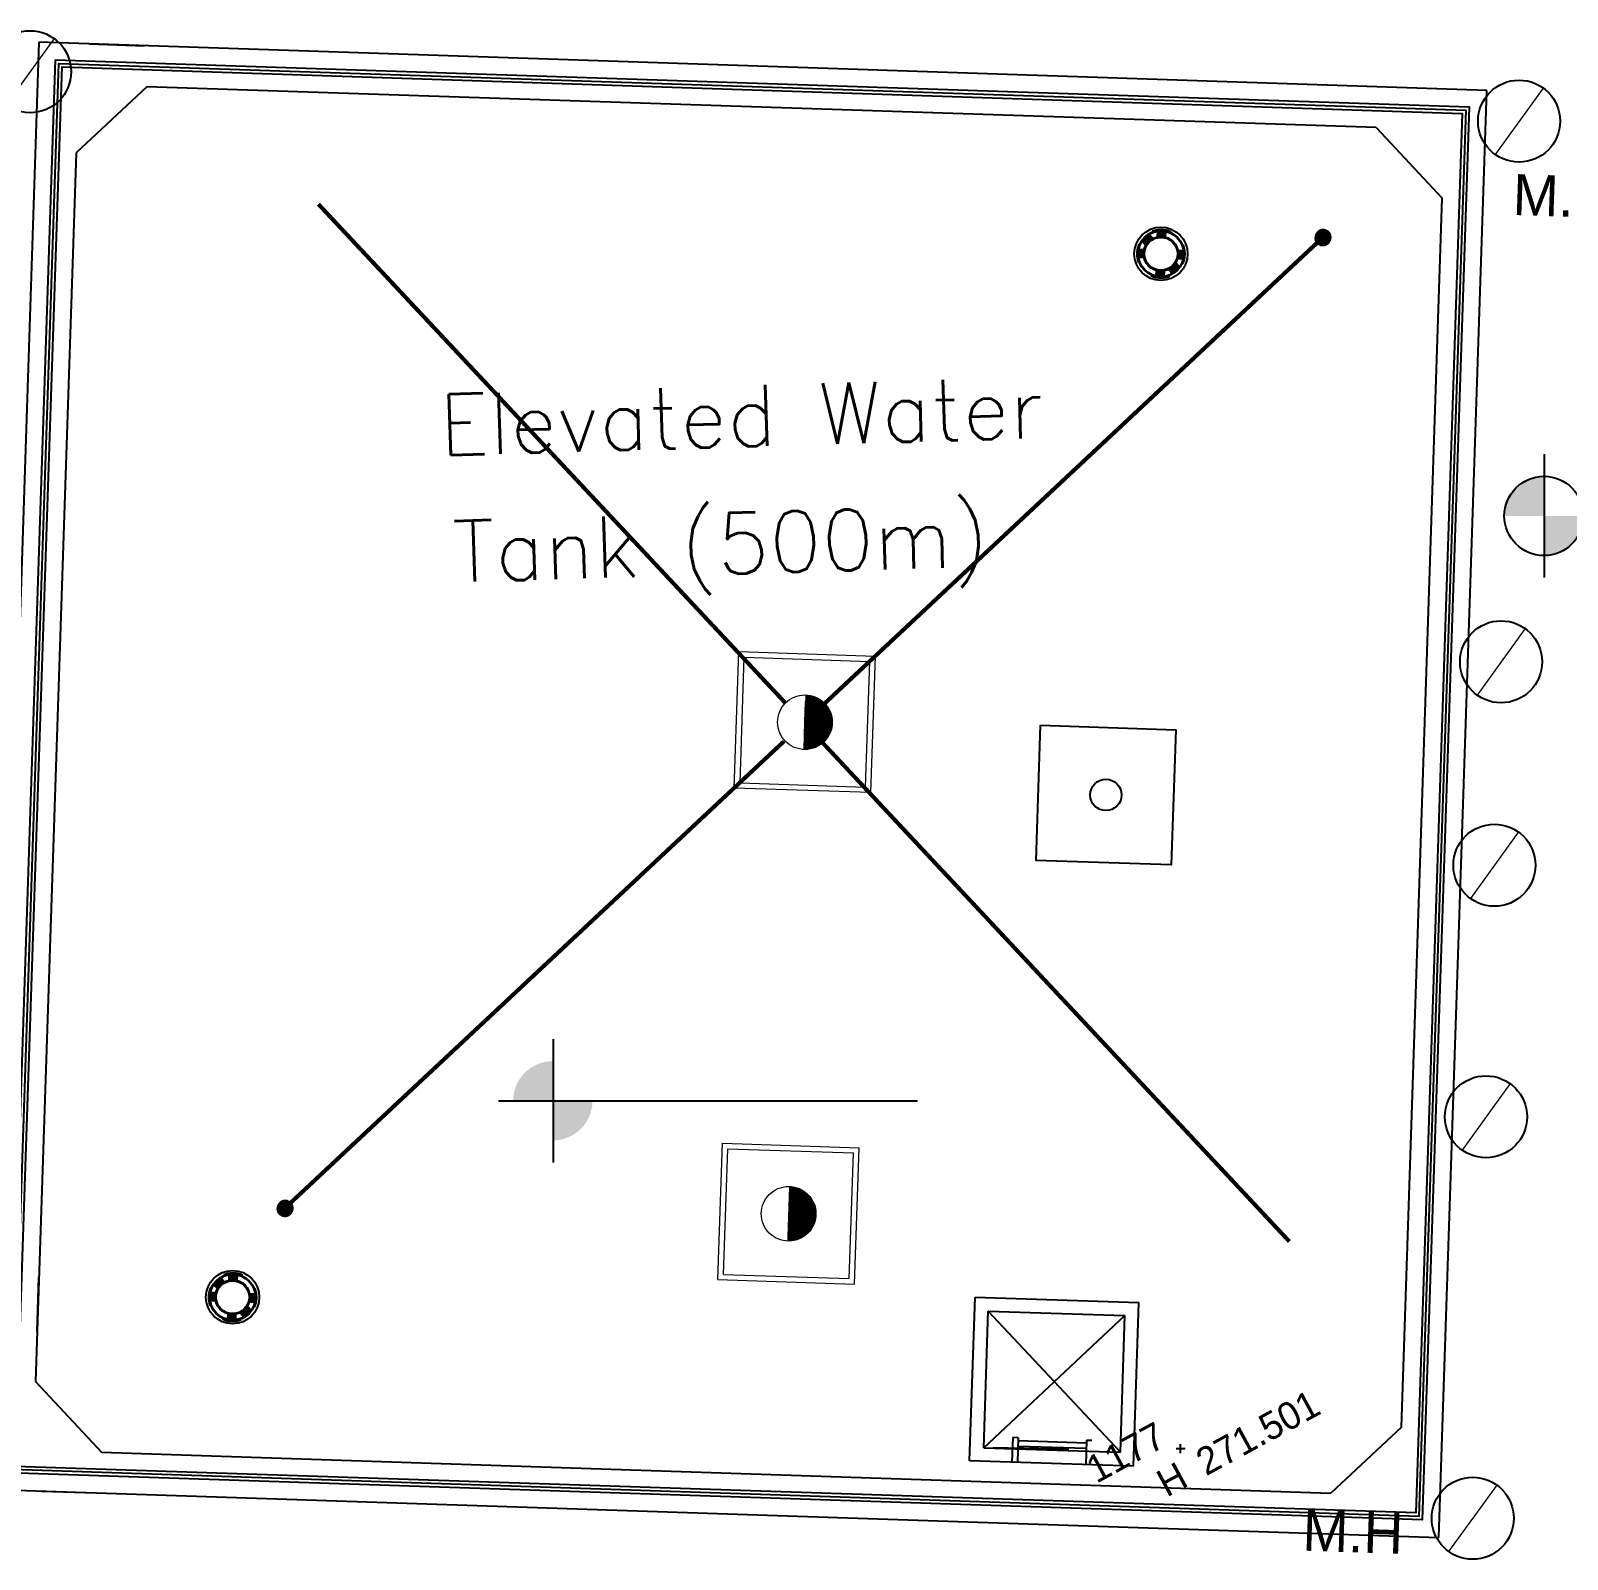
# Model space of a CAD drawing. Extents: x 152089 to 152185, y 180985 to 181226.
# Drawn here: x 152135.42 to 152145.49, y 181140.05 to 181150.08 of the extents above; entities that cross this region are included whole.
import ezdxf
from ezdxf.enums import TextEntityAlignment as Align

# ---------------------------------------------------------------- set-up
doc = ezdxf.new("R2010")
doc.units = 0
doc.header["$LTSCALE"] = 3
doc.header["$MEASUREMENT"] = 0
doc.header["$PDMODE"] = 2
doc.header["$PDSIZE"] = 0.03
for name, pattern in [('AUSGEZOGEN', [0]), ('CENTER', [2, 1.25, -0.25, 0.25, -0.25]), ('DASHDOT2', [0.5, 0.25, -0.125, 0, -0.125]), ('DASHED2', [0.375, 0.25, -0.125]), ('SOLID_LINE', [0])]:
    doc.linetypes.add(name, pattern=pattern)
doc.layers.get('0').update_dxf_attribs({"linetype": 'CONTINUOUS'})
for name, color, linetype in [('025', 203, 'CONTINUOUS'), ('EBENE0', 7, 'AUSGEZOGEN'), ('ELEV', 1, 'CONTINUOUS'), ('HATCH', 40, 'CONTINUOUS'), ('Height', 7, 'CONTINUOUS'), ('MECNEK', 6, 'CONTINUOUS'), ('NUMBERS', 6, 'CONTINUOUS'), ('Point Code', 7, 'CONTINUOUS'), ('Point ID', 7, 'CONTINUOUS'), ('Point_ID', 7, 'CONTINUOUS')]:
    doc.layers.add(name, color=color, linetype=linetype)
doc.layers.add('hah', color=41, linetype='CONTINUOUS', lineweight=9)
doc.styles.add('ROMANS', font='romans.shx')
pattern_1 = [(88.0954623, (151633.0811, 180436.13097), (-0.006716287785, 0.00022333471), []), (88.0954623, (151633.078861, 180436.1310444), (-0.006716287785, 0.00022333471), [0.00224, -0.00224]), (88.0954623, (151633.0766225, 180436.131119), (-0.006716287785, 0.00022333471), [0.00224, -0.00224])]

msp = doc.modelspace()

# ---------------------------------------------------------------- hatches: boundary and pattern name
at = {"lineweight": 13}
h = msp.add_hatch(dxfattribs=at)
h.set_pattern_fill('ANSI36', color=8, scale=0.896)
h.set_pattern_definition([(45, (16058.4292, 38528.7486), (1.50868303, 5.53183777), [7.112, -1.4224, 0, -1.4224])])
h.paths.add_polyline_path([(152135.574, 181150.028, 0.612099), (152135.147, 181149.81, 0.240619), (152135.259, 181149.592)])
h = msp.add_hatch(dxfattribs=at)
h.set_pattern_fill('ANSI36', color=8, scale=0.896)
h.set_pattern_definition([(45, (16068.1914, 38528.424), (1.50868303, 5.53183777), [7.112, -1.4224, 0, -1.4224])])
h.paths.add_polyline_path([(152145.336, 181149.703, 0.612099), (152144.91, 181149.486, 0.240619), (152145.021, 181149.268)])
h = msp.add_hatch(dxfattribs=at)
h.set_pattern_fill('ANSI36', color=8, scale=0.896)
h.set_pattern_definition([(45, (16068.0735, 38524.8783), (1.50868303, 5.53183777), [7.112, -1.4224, 0, -1.4224])])
h.paths.add_polyline_path([(152145.218, 181146.158, 0.612099), (152144.792, 181145.94, 0.240619), (152144.903, 181145.722)])
h = msp.add_hatch(dxfattribs=at)
h.set_pattern_fill('ANSI36', color=8, scale=0.896)
h.set_pattern_definition([(45, (16068.029, 38523.5442), (1.50868303, 5.53183777), [7.112, -1.4224, 0, -1.4224])])
h.paths.add_polyline_path([(152145.174, 181144.824, 0.612099), (152144.747, 181144.606, 0.240619), (152144.859, 181144.388)])
h = msp.add_hatch(dxfattribs=at)
h.set_pattern_fill('ANSI36', color=8, scale=0.896)
h.set_pattern_definition([(45, (16067.9743, 38521.8942), (1.50868303, 5.53183777), [7.112, -1.4224, 0, -1.4224])])
h.paths.add_polyline_path([(152145.119, 181143.174, 0.612099), (152144.692, 181142.956, 0.240619), (152144.804, 181142.738)])
h = msp.add_hatch(dxfattribs=at)
h.set_pattern_fill('ANSI36', color=8, scale=0.896)
h.set_pattern_definition([(45, (16067.8867, 38519.2612), (1.50868303, 5.53183777), [7.112, -1.4224, 0, -1.4224])])
h.paths.add_polyline_path([(152145.031, 181140.541, 0.612099), (152144.605, 181140.323, 0.240619), (152144.716, 181140.105)])
at = {"layer": 'hah', "ltscale": 4}
h = msp.add_hatch(dxfattribs=at)
h.set_pattern_fill('ANSI31', color=8, scale=0.003584, angle=105.5955, style=0)
h.set_pattern_definition([(150.59548315, (152409.457647, 181164.42082997), (-0.0002199556501, -0.0003902864486), [])])
h.paths.add_polyline_path([(152143.906, 181148.672, 1), (152143.877, 181148.775, 1)])
at = {"layer": 'hah', "linetype": 'CENTER', "ltscale": 2}
h = msp.add_hatch(dxfattribs=at)
h.set_pattern_fill('INSUL', color=8, scale=0.01792, angle=88.0955, style=0)
h.set_pattern_definition([(88.0954623, (151633.098967, 180436.668273), (-0.006716287785, 0.00022333471), []), (88.0954623, (151633.096728, 180436.6683474), (-0.006716287785, 0.00022333471), [0.00224, -0.00224]), (88.0954623, (151633.094489, 180436.668422), (-0.006716287785, 0.00022333471), [0.00224, -0.00224])])
h.paths.add_polyline_path([(152140.502, 181145.723), (152140.496, 181145.544), (152140.675, 181145.538, 0.414214)])
h = msp.add_hatch(dxfattribs=at)
h.set_pattern_fill('INSUL', color=8, scale=0.01792, angle=88.0955, style=0)
h.set_pattern_definition([(88.0954623, (151633.098967, 180436.668273), (-0.006716287785, 0.00022333471), []), (88.0954623, (151633.096728, 180436.6683474), (-0.006716287785, 0.00022333471), [0.00224, -0.00224]), (88.0954623, (151633.094489, 180436.668422), (-0.006716287785, 0.00022333471), [0.00224, -0.00224])])
h.paths.add_polyline_path([(152140.496, 181145.544), (152140.49, 181145.365, 0.414214), (152140.675, 181145.538)])
h = msp.add_hatch(dxfattribs=at)
h.set_pattern_fill('INSUL', color=8, scale=0.01792, angle=88.0955, style=0)
h.set_pattern_definition(pattern_1)
h.paths.add_polyline_path([(152140.395, 181142.5), (152140.389, 181142.32), (152140.568, 181142.314, 0.414214)])
at = {"layer": 'hah', "ltscale": 4}
h = msp.add_hatch(dxfattribs=at)
h.set_pattern_fill('ANSI31', color=8, scale=0.003584, angle=105.5955, style=0)
h.set_pattern_definition([(150.59548315, (152402.65319862, 181158.0543505), (-0.0002199556501, -0.0003902864486), [])])
h.paths.add_polyline_path([(152137.101, 181142.305, 1), (152137.073, 181142.408, 1)])
at = {"layer": 'hah', "linetype": 'CENTER', "ltscale": 2}
h = msp.add_hatch(dxfattribs=at)
h.set_pattern_fill('INSUL', color=8, scale=0.01792, angle=88.0955, style=0)
h.set_pattern_definition(pattern_1)
h.paths.add_polyline_path([(152140.389, 181142.32), (152140.383, 181142.141, 0.414214), (152140.568, 181142.314)])
at = {"layer": 'HATCH'}
h = msp.add_hatch(color=256, dxfattribs=at)
h.paths.add_polyline_path([(152142.938, 181148.586), (152142.934, 181148.586, 0.061675), (152142.938, 181148.612), (152142.942, 181148.612, -0.059213)])
h.paths.add_polyline_path([(152142.942, 181148.612), (152142.938, 181148.612, 0.061675), (152142.935, 181148.638), (152142.94, 181148.638, -0.059213)])
h.paths.add_polyline_path([(152142.86, 181148.724), (152142.86, 181148.719, 0.061675), (152142.834, 181148.723), (152142.834, 181148.728, -0.059213)])
h.paths.add_polyline_path([(152142.822, 181148.727), (152142.824, 181148.725), (152142.824, 181148.727, -0.022011), (152142.834, 181148.728), (152142.834, 181148.723, 0.061675), (152142.807, 181148.721), (152142.807, 181148.725, -0.033393)])
h.paths.add_polyline_path([(152142.718, 181148.619), (152142.722, 181148.619, 0.061675), (152142.725, 181148.593), (152142.72, 181148.593, -0.059213)])
h.paths.add_polyline_path([(152142.722, 181148.619), (152142.718, 181148.619, -0.059213), (152142.722, 181148.645), (152142.727, 181148.645, 0.061675)])
h.paths.add_polyline_path([(152142.826, 181148.504), (152142.826, 181148.508, 0.061675), (152142.853, 181148.51), (152142.853, 181148.506, -0.059213)])
h.paths.add_polyline_path([(152142.8, 181148.508), (152142.8, 181148.512, 0.061675), (152142.826, 181148.508), (152142.826, 181148.504, -0.059213)])
h = msp.add_hatch(color=256, dxfattribs=at)
h.paths.add_polyline_path([(152142.869, 181148.463), (152142.868, 181148.467, 0.029495), (152142.885, 181148.473), (152142.886, 181148.468, -0.029495)])
h.paths.add_polyline_path([(152142.783, 181148.47), (152142.781, 181148.466, -0.029495), (152142.764, 181148.473), (152142.766, 181148.476, 0.029495)])
h.paths.add_polyline_path([(152142.775, 181148.759), (152142.774, 181148.763, -0.029495), (152142.791, 181148.768), (152142.792, 181148.764, 0.029495)])
h.paths.add_polyline_path([(152142.877, 181148.761), (152142.879, 181148.765, -0.029495), (152142.896, 181148.759), (152142.894, 181148.755, 0.029495)])
h = msp.add_hatch(color=256, dxfattribs=at)
h.paths.add_polyline_path([(152142.973, 181148.549), (152142.969, 181148.551, 0.029495), (152142.976, 181148.568), (152142.98, 181148.567, -0.029495)])
h.paths.add_polyline_path([(152142.973, 181148.67), (152142.977, 181148.672, -0.029495), (152142.983, 181148.654), (152142.979, 181148.653, 0.029495)])
h.paths.add_polyline_path([(152142.687, 181148.682), (152142.691, 181148.68, 0.029495), (152142.684, 181148.663), (152142.68, 181148.664, -0.029495)])
h.paths.add_polyline_path([(152142.677, 181148.577), (152142.682, 181148.578, 0.029495), (152142.687, 181148.561), (152142.683, 181148.559, -0.029495)])
at = {"layer": 'HATCH', "lineweight": -3, "ltscale": 10}
h = msp.add_hatch(color=6, dxfattribs=at)
h.paths.add_polyline_path([(152145.341, 181147.157, 0.414214), (152145.081, 181146.897), (152145.341, 181146.897)])
h.paths.add_polyline_path([(152145.601, 181146.897), (152145.341, 181146.897), (152145.341, 181146.637, 0.414214)])
h = msp.add_hatch(color=6, dxfattribs=at)
h.paths.add_polyline_path([(152138.843, 181143.321, 0.414214), (152138.583, 181143.061), (152138.843, 181143.061)])
h.paths.add_polyline_path([(152139.103, 181143.061), (152138.843, 181143.061), (152138.843, 181142.801, 0.414214)])
at = {"layer": 'HATCH'}
h = msp.add_hatch(color=256, dxfattribs=at)
h.paths.add_polyline_path([(152136.852, 181141.743), (152136.847, 181141.744, 0.061675), (152136.851, 181141.77), (152136.856, 181141.77, -0.059213)])
h.paths.add_polyline_path([(152136.856, 181141.77), (152136.851, 181141.77, 0.061675), (152136.849, 181141.796), (152136.853, 181141.796, -0.059213)])
h.paths.add_polyline_path([(152136.773, 181141.881), (152136.773, 181141.877, 0.061675), (152136.747, 181141.881), (152136.747, 181141.885, -0.059213)])
h.paths.add_polyline_path([(152136.736, 181141.885), (152136.738, 181141.883), (152136.737, 181141.885, -0.022011), (152136.747, 181141.885), (152136.747, 181141.881, 0.061675), (152136.721, 181141.878), (152136.721, 181141.883, -0.033393)])
h.paths.add_polyline_path([(152136.632, 181141.777), (152136.636, 181141.777, 0.061675), (152136.638, 181141.75), (152136.634, 181141.751, -0.059213)])
h.paths.add_polyline_path([(152136.636, 181141.777), (152136.632, 181141.777, -0.059213), (152136.636, 181141.803), (152136.64, 181141.803, 0.061675)])
h.paths.add_polyline_path([(152136.74, 181141.661), (152136.74, 181141.666, 0.061675), (152136.766, 181141.668), (152136.766, 181141.664, -0.059213)])
h.paths.add_polyline_path([(152136.714, 181141.665), (152136.714, 181141.67, 0.061675), (152136.74, 181141.666), (152136.74, 181141.661, -0.059213)])
h = msp.add_hatch(color=256, dxfattribs=at)
h.paths.add_polyline_path([(152136.782, 181141.621), (152136.781, 181141.625, 0.029495), (152136.798, 181141.63), (152136.8, 181141.626, -0.029495)])
h.paths.add_polyline_path([(152136.696, 181141.628), (152136.695, 181141.623, -0.029495), (152136.678, 181141.63), (152136.679, 181141.634, 0.029495)])
h.paths.add_polyline_path([(152136.689, 181141.916), (152136.687, 181141.92, -0.029495), (152136.705, 181141.926), (152136.706, 181141.922, 0.029495)])
h.paths.add_polyline_path([(152136.791, 181141.919), (152136.792, 181141.923, -0.029495), (152136.81, 181141.916), (152136.808, 181141.912, 0.029495)])
h = msp.add_hatch(color=256, dxfattribs=at)
h.paths.add_polyline_path([(152136.887, 181141.707), (152136.883, 181141.709, 0.029495), (152136.889, 181141.726), (152136.893, 181141.724, -0.029495)])
h.paths.add_polyline_path([(152136.887, 181141.828), (152136.891, 181141.83, -0.029495), (152136.896, 181141.812), (152136.892, 181141.811, 0.029495)])
h.paths.add_polyline_path([(152136.601, 181141.839), (152136.605, 181141.837, 0.029495), (152136.598, 181141.821), (152136.594, 181141.822, -0.029495)])
h.paths.add_polyline_path([(152136.591, 181141.735), (152136.595, 181141.736, 0.029495), (152136.601, 181141.718), (152136.597, 181141.717, -0.029495)])

# ---------------------------------------------------------------- linework, layer by layer
at = {"color": 9, "lineweight": 13}
for p, q in [((152135.574, 181150.028, -20.401), (152135.259, 181149.592, -20.401)), ((152145.336, 181149.703, -20.401), (152145.021, 181149.268, -20.401)), ((152145.218, 181146.158, -20.401), (152144.903, 181145.722, -20.401)), ((152145.174, 181144.824, -20.401), (152144.859, 181144.388, -20.401)), ((152145.119, 181143.174, -20.401), (152144.804, 181142.738, -20.401)), ((152145.031, 181140.541, -20.401), (152144.716, 181140.105, -20.401))]:
    msp.add_line(p, q, dxfattribs=at)
at = {"color": 0, "linetype": 'SOLID_LINE'}
msp.add_point((152142.959, 181140.78, -343.67), dxfattribs=at)
at = {"layer": 'EBENE0', "color": 8, "linetype": 'AUSGEZOGEN'}
for p, q in [((152135.474, 181150.004, 206.417), (152135.159, 181140.512, 206.417)), ((152144.967, 181149.688, 206.417), (152135.474, 181150.004, 206.417)), ((152144.967, 181149.688, 206.417), (152135.474, 181150.004, 206.417)), ((152135.806, 181149.993, 206.417), (152136.164, 181149.981, 206.417)), ((152136.182, 181149.712, 206.417), (152135.719, 181149.279, 206.417)), ((152136.182, 181149.712, 206.417), (152135.719, 181149.279, 206.417)), ((152144.241, 181149.444, 206.417), (152136.182, 181149.712, 206.417)), ((152144.241, 181149.444, 206.417), (152136.182, 181149.712, 206.417)), ((152144.651, 181140.196, 206.417), (152144.967, 181149.688, 206.417)), ((152144.651, 181140.196, 206.417), (152144.967, 181149.688, 206.417)), ((152144.241, 181149.444, 206.417), (152144.674, 181148.981, 206.417)), ((152144.241, 181149.444, 206.417), (152144.674, 181148.981, 206.417)), ((152135.719, 181149.279, 206.417), (152135.451, 181141.219, 206.417)), ((152144.406, 181140.921, 206.417), (152144.674, 181148.981, 206.417)), ((152144.406, 181140.921, 206.417), (152144.674, 181148.981, 206.417)), ((152135.462, 181141.547, 206.417), (152135.474, 181141.905, 206.417)), ((152141.576, 181140.7, -247.471), (152141.611, 181141.774, -247.471)), ((152141.576, 181140.7, -247.471), (152141.611, 181141.774, -247.471)), ((152141.576, 181140.7, -247.471), (152141.611, 181141.774, -247.471)), ((152141.611, 181141.774, -247.471), (152142.686, 181141.739, -247.471)), ((152141.611, 181141.774, -247.471), (152142.686, 181141.739, -247.471)), ((152141.668, 181140.786, -247.471), (152141.698, 181141.682, -247.471)), ((152141.668, 181140.786, -247.471), (152141.698, 181141.682, -247.471)), ((152141.698, 181141.682, -247.471), (152142.593, 181141.652, -247.471)), ((152142.564, 181140.757, -247.471), (152141.698, 181141.682, -247.471)), ((152141.698, 181141.682, -247.471), (152142.593, 181141.652, -247.471)), ((152142.564, 181140.757, -247.471), (152141.698, 181141.682, -247.471)), ((152142.65, 181140.664, -247.471), (152142.686, 181141.739, -247.471)), ((152142.65, 181140.664, -247.471), (152142.686, 181141.739, -247.471)), ((152141.668, 181140.786, -247.471), (152142.593, 181141.652, -247.471)), ((152141.668, 181140.786, -247.471), (152142.593, 181141.652, -247.471)), ((152142.564, 181140.757, -247.471), (152142.593, 181141.652, -247.471)), ((152142.564, 181140.757, -247.471), (152142.593, 181141.652, -247.471)), ((152135.451, 181141.219, 206.417), (152135.884, 181140.756, 206.417)), ((152135.451, 181141.219, 206.417), (152135.884, 181140.756, 206.417)), ((152144.406, 181140.921, 206.417), (152143.944, 181140.488, 206.417)), ((152144.406, 181140.921, 206.417), (152143.944, 181140.488, 206.417)), ((152141.668, 181140.786, -247.471), (152142.564, 181140.757, -247.471)), ((152141.859, 181140.852, -247.471), (152141.853, 181140.691, -247.471)), ((152141.859, 181140.852, -247.471), (152141.853, 181140.691, -247.471)), ((152141.894, 181140.851, -247.471), (152141.859, 181140.852, -247.471)), ((152141.894, 181140.851, -247.471), (152141.859, 181140.852, -247.471)), ((152141.894, 181140.851, -247.471), (152141.889, 181140.689, -247.471)), ((152141.894, 181140.851, -247.471), (152141.889, 181140.689, -247.471)), ((152141.893, 181140.797, -247.471), (152142.34, 181140.782, -247.471)), ((152141.893, 181140.797, -247.471), (152142.34, 181140.782, -247.471)), ((152141.894, 181140.833, -247.471), (152142.342, 181140.818, -247.471)), ((152141.894, 181140.833, -247.471), (152142.342, 181140.818, -247.471)), ((152142.342, 181140.836, -247.471), (152142.337, 181140.674, -247.471)), ((152142.342, 181140.836, -247.471), (152142.337, 181140.674, -247.471)), ((152142.342, 181140.836, -247.471), (152142.378, 181140.835, -247.471)), ((152142.342, 181140.836, -247.471), (152142.378, 181140.835, -247.471)), ((152135.884, 181140.756, 206.417), (152143.944, 181140.488, 206.417)), ((152135.884, 181140.756, 206.417), (152143.944, 181140.488, 206.417)), ((152142.65, 181140.664, -247.471), (152141.576, 181140.7, -247.471)), ((152142.65, 181140.664, -247.471), (152141.576, 181140.7, -247.471)), ((152135.159, 181140.512, 206.417), (152144.651, 181140.196, 206.417)), ((152135.159, 181140.512, 206.417), (152144.651, 181140.196, 206.417)), ((152135.49, 181140.501, 206.417), (152135.849, 181140.489, 206.417))]:
    msp.add_line(p, q, dxfattribs=at)
at = {"layer": 'EBENE0', "color": 8, "linetype": 'AUSGEZOGEN', "elevation": 206.417}
msp.add_lwpolyline([(152142.04, 181145.525), (152142.927, 181145.495), (152142.897, 181144.609), (152142.011, 181144.638)], close=True, dxfattribs=at)
at = {"layer": 'EBENE0', "color": 8, "linetype": 'AUSGEZOGEN'}
msp.add_circle((152142.469, 181145.067, 206.417), 0.103, dxfattribs=at)
at = {"layer": 'ELEV', "color": 8, "elevation": 206.417}
for points in [[(152135.274, 181140.62), (152135.583, 181149.888), (152144.851, 181149.58), (152144.543, 181140.312)], [(152135.298, 181140.642), (152135.604, 181149.865), (152144.828, 181149.558), (152144.521, 181140.335)], [(152135.321, 181140.663), (152135.626, 181149.842), (152144.805, 181149.537), (152144.5, 181140.358)]]:
    msp.add_lwpolyline(points, close=True, dxfattribs=at)
at = {"layer": 'hah', "color": 8, "ltscale": 2}
for p, q in [((152140.033, 181145.111, 206.417), (152140.063, 181146.007, 206.417)), ((152140.063, 181146.007, 206.417), (152140.959, 181145.977, 206.417)), ((152140.071, 181145.146, 206.417), (152140.098, 181145.97, 206.417)), ((152140.098, 181145.97, 206.417), (152140.922, 181145.942, 206.417)), ((152140.894, 181145.119, 206.417), (152140.922, 181145.942, 206.417)), ((152140.929, 181145.082, 206.417), (152140.959, 181145.977, 206.417)), ((152140.929, 181145.082, 206.417), (152140.033, 181145.111, 206.417)), ((152140.071, 181145.146, 206.417), (152140.894, 181145.119, 206.417)), ((152139.926, 181141.888, 206.417), (152139.956, 181142.783, 206.417)), ((152139.956, 181142.783, 206.417), (152140.852, 181142.753, 206.417)), ((152139.963, 181141.922, 206.417), (152139.991, 181142.746, 206.417)), ((152139.991, 181142.746, 206.417), (152140.815, 181142.719, 206.417)), ((152140.787, 181141.895, 206.417), (152140.815, 181142.719, 206.417)), ((152140.822, 181141.858, 206.417), (152140.852, 181142.753, 206.417)), ((152139.926, 181141.888, 206.417), (152140.822, 181141.858, 206.417)), ((152139.963, 181141.922, 206.417), (152140.787, 181141.895, 206.417))]:
    msp.add_line(p, q, dxfattribs=at)
at = {"layer": 'hah', "ltscale": 4, "const_width": 0.0269, "elevation": 206.417}
for points in [[(152140.367, 181145.671), (152137.306, 181148.942)], [(152140.62, 181145.662), (152143.891, 181148.723)], [(152140.358, 181145.418), (152137.087, 181142.357)], [(152140.612, 181145.409), (152143.672, 181142.138)]]:
    msp.add_lwpolyline(points, dxfattribs=at)
at = {"layer": 'hah', "color": 8, "linetype": 'CENTER', "ltscale": 2}
for centre in [(152140.496, 181145.544, 206.417), (152140.389, 181142.32, 206.417)]:
    msp.add_circle(centre, 0.179, dxfattribs=at)
at = {"layer": 'HATCH'}
for p, q in [((152142.707, 181148.696, 206.417), (152142.758, 181148.743, 206.417)), ((152142.711, 181148.692, 206.417), (152142.762, 181148.739, 206.417)), ((152142.715, 181148.688, 206.417), (152142.766, 181148.735, 206.417)), ((152142.717, 181148.712, 206.417), (152142.741, 181148.735, 206.417)), ((152142.718, 181148.684, 206.417), (152142.77, 181148.731, 206.417)), ((152142.722, 181148.68, 206.417), (152142.773, 181148.727, 206.417)), ((152142.723, 181148.719, 206.417), (152142.747, 181148.693, 206.417)), ((152142.726, 181148.676, 206.417), (152142.777, 181148.723, 206.417)), ((152142.727, 181148.723, 206.417), (152142.751, 181148.697, 206.417)), ((152142.731, 181148.727, 206.417), (152142.755, 181148.701, 206.417)), ((152142.735, 181148.73, 206.417), (152142.759, 181148.705, 206.417)), ((152142.739, 181148.734, 206.417), (152142.763, 181148.708, 206.417)), ((152142.744, 181148.737, 206.417), (152142.768, 181148.711, 206.417)), ((152142.748, 181148.74, 206.417), (152142.773, 181148.714, 206.417)), ((152142.753, 181148.743, 206.417), (152142.778, 181148.717, 206.417)), ((152142.778, 181148.717, 206.417), (152142.781, 181148.719, 206.417)), ((152142.809, 181148.727, 206.417), (152142.811, 181148.763, 206.417)), ((152142.812, 181148.728, 206.417), (152142.813, 181148.763, 206.417)), ((152142.815, 181148.728, 206.417), (152142.816, 181148.764, 206.417)), ((152142.818, 181148.729, 206.417), (152142.819, 181148.764, 206.417)), ((152142.82, 181148.729, 206.417), (152142.822, 181148.764, 206.417)), ((152142.823, 181148.729, 206.417), (152142.824, 181148.764, 206.417)), ((152142.826, 181148.729, 206.417), (152142.827, 181148.764, 206.417)), ((152142.829, 181148.729, 206.417), (152142.83, 181148.764, 206.417)), ((152142.831, 181148.729, 206.417), (152142.832, 181148.764, 206.417)), ((152142.834, 181148.729, 206.417), (152142.835, 181148.764, 206.417)), ((152142.837, 181148.729, 206.417), (152142.838, 181148.764, 206.417)), ((152142.84, 181148.729, 206.417), (152142.841, 181148.764, 206.417)), ((152142.842, 181148.729, 206.417), (152142.843, 181148.764, 206.417)), ((152142.845, 181148.728, 206.417), (152142.846, 181148.763, 206.417)), ((152142.848, 181148.728, 206.417), (152142.849, 181148.763, 206.417)), ((152142.85, 181148.727, 206.417), (152142.852, 181148.763, 206.417)), ((152142.853, 181148.727, 206.417), (152142.854, 181148.762, 206.417)), ((152142.856, 181148.726, 206.417), (152142.857, 181148.762, 206.417)), ((152142.859, 181148.726, 206.417), (152142.86, 181148.761, 206.417)), ((152142.681, 181148.622, 206.417), (152142.716, 181148.621, 206.417)), ((152142.681, 181148.619, 206.417), (152142.716, 181148.618, 206.417)), ((152142.681, 181148.617, 206.417), (152142.716, 181148.615, 206.417)), ((152142.682, 181148.633, 206.417), (152142.717, 181148.632, 206.417)), ((152142.682, 181148.63, 206.417), (152142.717, 181148.629, 206.417)), ((152142.682, 181148.627, 206.417), (152142.717, 181148.626, 206.417)), ((152142.682, 181148.625, 206.417), (152142.717, 181148.624, 206.417)), ((152142.683, 181148.641, 206.417), (152142.719, 181148.64, 206.417)), ((152142.683, 181148.638, 206.417), (152142.718, 181148.637, 206.417)), ((152142.683, 181148.636, 206.417), (152142.718, 181148.634, 206.417)), ((152142.684, 181148.647, 206.417), (152142.72, 181148.645, 206.417)), ((152142.684, 181148.644, 206.417), (152142.719, 181148.643, 206.417)), ((152142.706, 181148.697, 206.417), (152142.731, 181148.671, 206.417)), ((152142.709, 181148.702, 206.417), (152142.733, 181148.676, 206.417)), ((152142.712, 181148.707, 206.417), (152142.737, 181148.681, 206.417)), ((152142.716, 181148.711, 206.417), (152142.74, 181148.685, 206.417)), ((152142.719, 181148.715, 206.417), (152142.743, 181148.689, 206.417)), ((152142.73, 181148.672, 206.417), (152142.733, 181148.675, 206.417)), ((152142.942, 181148.638, 206.417), (152142.977, 181148.637, 206.417)), ((152142.942, 181148.635, 206.417), (152142.978, 181148.634, 206.417)), ((152142.943, 181148.632, 206.417), (152142.978, 181148.631, 206.417)), ((152142.943, 181148.63, 206.417), (152142.978, 181148.629, 206.417)), ((152142.943, 181148.627, 206.417), (152142.978, 181148.626, 206.417)), ((152142.943, 181148.624, 206.417), (152142.979, 181148.623, 206.417)), ((152142.944, 181148.621, 206.417), (152142.979, 181148.62, 206.417)), ((152142.944, 181148.619, 206.417), (152142.979, 181148.618, 206.417)), ((152142.944, 181148.616, 206.417), (152142.979, 181148.615, 206.417)), ((152142.681, 181148.614, 206.417), (152142.716, 181148.613, 206.417)), ((152142.681, 181148.611, 206.417), (152142.716, 181148.61, 206.417)), ((152142.681, 181148.608, 206.417), (152142.717, 181148.607, 206.417)), ((152142.682, 181148.606, 206.417), (152142.717, 181148.604, 206.417)), ((152142.682, 181148.603, 206.417), (152142.717, 181148.602, 206.417)), ((152142.682, 181148.6, 206.417), (152142.717, 181148.599, 206.417)), ((152142.682, 181148.597, 206.417), (152142.718, 181148.596, 206.417)), ((152142.683, 181148.595, 206.417), (152142.718, 181148.593, 206.417)), ((152142.883, 181148.508, 206.417), (152142.934, 181148.556, 206.417)), ((152142.883, 181148.508, 206.417), (152142.934, 181148.556, 206.417)), ((152142.884, 181148.515, 206.417), (152142.908, 181148.489, 206.417)), ((152142.884, 181148.515, 206.417), (152142.908, 181148.489, 206.417)), ((152142.887, 181148.504, 206.417), (152142.938, 181148.552, 206.417)), ((152142.887, 181148.504, 206.417), (152142.938, 181148.552, 206.417)), ((152142.889, 181148.518, 206.417), (152142.913, 181148.492, 206.417)), ((152142.889, 181148.518, 206.417), (152142.913, 181148.492, 206.417)), ((152142.89, 181148.5, 206.417), (152142.941, 181148.548, 206.417)), ((152142.89, 181148.5, 206.417), (152142.941, 181148.548, 206.417)), ((152142.893, 181148.521, 206.417), (152142.917, 181148.495, 206.417)), ((152142.893, 181148.521, 206.417), (152142.917, 181148.495, 206.417)), ((152142.894, 181148.496, 206.417), (152142.945, 181148.544, 206.417)), ((152142.894, 181148.496, 206.417), (152142.945, 181148.544, 206.417)), ((152142.898, 181148.492, 206.417), (152142.949, 181148.54, 206.417)), ((152142.898, 181148.492, 206.417), (152142.949, 181148.54, 206.417)), ((152142.898, 181148.524, 206.417), (152142.922, 181148.498, 206.417)), ((152142.898, 181148.524, 206.417), (152142.922, 181148.498, 206.417)), ((152142.902, 181148.488, 206.417), (152142.953, 181148.536, 206.417)), ((152142.902, 181148.488, 206.417), (152142.953, 181148.536, 206.417)), ((152142.902, 181148.528, 206.417), (152142.926, 181148.502, 206.417)), ((152142.902, 181148.528, 206.417), (152142.926, 181148.502, 206.417)), ((152142.906, 181148.531, 206.417), (152142.93, 181148.506, 206.417)), ((152142.906, 181148.531, 206.417), (152142.93, 181148.506, 206.417)), ((152142.91, 181148.535, 206.417), (152142.934, 181148.509, 206.417)), ((152142.91, 181148.535, 206.417), (152142.934, 181148.509, 206.417)), ((152142.914, 181148.539, 206.417), (152142.938, 181148.513, 206.417)), ((152142.914, 181148.539, 206.417), (152142.938, 181148.513, 206.417)), ((152142.917, 181148.495, 206.417), (152142.945, 181148.521, 206.417)), ((152142.917, 181148.495, 206.417), (152142.945, 181148.521, 206.417)), ((152142.918, 181148.543, 206.417), (152142.942, 181148.517, 206.417)), ((152142.918, 181148.543, 206.417), (152142.942, 181148.517, 206.417)), ((152142.921, 181148.547, 206.417), (152142.945, 181148.521, 206.417)), ((152142.921, 181148.547, 206.417), (152142.945, 181148.521, 206.417)), ((152142.924, 181148.552, 206.417), (152142.949, 181148.526, 206.417)), ((152142.924, 181148.552, 206.417), (152142.949, 181148.526, 206.417)), ((152142.927, 181148.557, 206.417), (152142.952, 181148.53, 206.417)), ((152142.927, 181148.557, 206.417), (152142.952, 181148.53, 206.417)), ((152142.928, 181148.557, 206.417), (152142.93, 181148.56, 206.417)), ((152142.928, 181148.557, 206.417), (152142.93, 181148.56, 206.417)), ((152142.94, 181148.586, 206.417), (152142.976, 181148.585, 206.417)), ((152142.94, 181148.586, 206.417), (152142.976, 181148.585, 206.417)), ((152142.941, 181148.591, 206.417), (152142.977, 181148.59, 206.417)), ((152142.941, 181148.589, 206.417), (152142.976, 181148.588, 206.417)), ((152142.942, 181148.597, 206.417), (152142.978, 181148.596, 206.417)), ((152142.942, 181148.594, 206.417), (152142.977, 181148.593, 206.417)), ((152142.943, 181148.605, 206.417), (152142.978, 181148.604, 206.417)), ((152142.943, 181148.602, 206.417), (152142.978, 181148.601, 206.417)), ((152142.943, 181148.6, 206.417), (152142.978, 181148.598, 206.417)), ((152142.944, 181148.613, 206.417), (152142.979, 181148.612, 206.417)), ((152142.944, 181148.611, 206.417), (152142.979, 181148.609, 206.417)), ((152142.944, 181148.608, 206.417), (152142.979, 181148.607, 206.417)), ((152142.801, 181148.47, 206.417), (152142.802, 181148.505, 206.417)), ((152142.801, 181148.47, 206.417), (152142.802, 181148.505, 206.417)), ((152142.804, 181148.469, 206.417), (152142.805, 181148.505, 206.417)), ((152142.804, 181148.469, 206.417), (152142.805, 181148.505, 206.417)), ((152142.806, 181148.469, 206.417), (152142.807, 181148.504, 206.417)), ((152142.806, 181148.469, 206.417), (152142.807, 181148.504, 206.417)), ((152142.809, 181148.468, 206.417), (152142.81, 181148.504, 206.417)), ((152142.809, 181148.468, 206.417), (152142.81, 181148.504, 206.417)), ((152142.812, 181148.468, 206.417), (152142.813, 181148.503, 206.417)), ((152142.812, 181148.468, 206.417), (152142.813, 181148.503, 206.417)), ((152142.814, 181148.468, 206.417), (152142.816, 181148.503, 206.417)), ((152142.814, 181148.468, 206.417), (152142.816, 181148.503, 206.417)), ((152142.817, 181148.467, 206.417), (152142.818, 181148.502, 206.417)), ((152142.817, 181148.467, 206.417), (152142.818, 181148.502, 206.417)), ((152142.82, 181148.467, 206.417), (152142.821, 181148.502, 206.417)), ((152142.82, 181148.467, 206.417), (152142.821, 181148.502, 206.417)), ((152142.823, 181148.467, 206.417), (152142.824, 181148.502, 206.417)), ((152142.823, 181148.467, 206.417), (152142.824, 181148.502, 206.417)), ((152142.825, 181148.467, 206.417), (152142.827, 181148.502, 206.417)), ((152142.825, 181148.467, 206.417), (152142.827, 181148.502, 206.417)), ((152142.828, 181148.467, 206.417), (152142.829, 181148.502, 206.417)), ((152142.828, 181148.467, 206.417), (152142.829, 181148.502, 206.417)), ((152142.831, 181148.467, 206.417), (152142.832, 181148.502, 206.417)), ((152142.831, 181148.467, 206.417), (152142.832, 181148.502, 206.417)), ((152142.834, 181148.467, 206.417), (152142.835, 181148.502, 206.417)), ((152142.834, 181148.467, 206.417), (152142.835, 181148.502, 206.417)), ((152142.836, 181148.467, 206.417), (152142.837, 181148.502, 206.417)), ((152142.836, 181148.467, 206.417), (152142.837, 181148.502, 206.417)), ((152142.839, 181148.467, 206.417), (152142.84, 181148.502, 206.417)), ((152142.839, 181148.467, 206.417), (152142.84, 181148.502, 206.417)), ((152142.842, 181148.467, 206.417), (152142.843, 181148.502, 206.417)), ((152142.842, 181148.467, 206.417), (152142.843, 181148.502, 206.417)), ((152142.845, 181148.467, 206.417), (152142.846, 181148.503, 206.417)), ((152142.845, 181148.467, 206.417), (152142.846, 181148.503, 206.417)), ((152142.847, 181148.468, 206.417), (152142.848, 181148.503, 206.417)), ((152142.847, 181148.468, 206.417), (152142.848, 181148.503, 206.417)), ((152142.85, 181148.468, 206.417), (152142.851, 181148.504, 206.417)), ((152142.85, 181148.468, 206.417), (152142.851, 181148.504, 206.417)), ((152142.879, 181148.512, 206.417), (152142.881, 181148.514, 206.417)), ((152142.879, 181148.512, 206.417), (152142.881, 181148.514, 206.417)), ((152142.879, 181148.513, 206.417), (152142.903, 181148.486, 206.417)), ((152142.879, 181148.513, 206.417), (152142.903, 181148.486, 206.417)), ((152136.621, 181141.853, 206.417), (152136.672, 181141.901, 206.417)), ((152136.625, 181141.849, 206.417), (152136.676, 181141.897, 206.417)), ((152136.628, 181141.845, 206.417), (152136.679, 181141.893, 206.417)), ((152136.629, 181141.869, 206.417), (152136.653, 181141.843, 206.417)), ((152136.63, 181141.87, 206.417), (152136.655, 181141.893, 206.417)), ((152136.632, 181141.841, 206.417), (152136.683, 181141.889, 206.417)), ((152136.633, 181141.873, 206.417), (152136.657, 181141.847, 206.417)), ((152136.636, 181141.837, 206.417), (152136.687, 181141.885, 206.417)), ((152136.637, 181141.877, 206.417), (152136.661, 181141.851, 206.417)), ((152136.639, 181141.833, 206.417), (152136.691, 181141.881, 206.417)), ((152136.641, 181141.881, 206.417), (152136.664, 181141.855, 206.417)), ((152136.645, 181141.884, 206.417), (152136.668, 181141.859, 206.417)), ((152136.649, 181141.888, 206.417), (152136.673, 181141.862, 206.417)), ((152136.653, 181141.891, 206.417), (152136.677, 181141.866, 206.417)), ((152136.657, 181141.895, 206.417), (152136.682, 181141.869, 206.417)), ((152136.662, 181141.898, 206.417), (152136.686, 181141.872, 206.417)), ((152136.667, 181141.901, 206.417), (152136.691, 181141.874, 206.417)), ((152136.691, 181141.874, 206.417), (152136.694, 181141.877, 206.417)), ((152136.723, 181141.885, 206.417), (152136.724, 181141.921, 206.417)), ((152136.726, 181141.886, 206.417), (152136.727, 181141.921, 206.417)), ((152136.728, 181141.886, 206.417), (152136.73, 181141.921, 206.417)), ((152136.731, 181141.886, 206.417), (152136.732, 181141.922, 206.417)), ((152136.734, 181141.887, 206.417), (152136.735, 181141.922, 206.417)), ((152136.737, 181141.887, 206.417), (152136.738, 181141.922, 206.417)), ((152136.739, 181141.887, 206.417), (152136.741, 181141.922, 206.417)), ((152136.742, 181141.887, 206.417), (152136.743, 181141.922, 206.417)), ((152136.745, 181141.887, 206.417), (152136.746, 181141.922, 206.417)), ((152136.748, 181141.887, 206.417), (152136.749, 181141.922, 206.417)), ((152136.75, 181141.887, 206.417), (152136.752, 181141.922, 206.417)), ((152136.753, 181141.887, 206.417), (152136.754, 181141.922, 206.417)), ((152136.756, 181141.886, 206.417), (152136.757, 181141.921, 206.417)), ((152136.759, 181141.886, 206.417), (152136.76, 181141.921, 206.417)), ((152136.761, 181141.886, 206.417), (152136.762, 181141.921, 206.417)), ((152136.764, 181141.885, 206.417), (152136.765, 181141.92, 206.417)), ((152136.767, 181141.885, 206.417), (152136.768, 181141.92, 206.417)), ((152136.769, 181141.884, 206.417), (152136.771, 181141.92, 206.417)), ((152136.772, 181141.883, 206.417), (152136.773, 181141.919, 206.417)), ((152136.595, 181141.785, 206.417), (152136.63, 181141.784, 206.417)), ((152136.595, 181141.782, 206.417), (152136.63, 181141.781, 206.417)), ((152136.595, 181141.78, 206.417), (152136.63, 181141.779, 206.417)), ((152136.595, 181141.777, 206.417), (152136.63, 181141.776, 206.417)), ((152136.595, 181141.774, 206.417), (152136.63, 181141.773, 206.417)), ((152136.595, 181141.771, 206.417), (152136.63, 181141.77, 206.417)), ((152136.595, 181141.769, 206.417), (152136.63, 181141.768, 206.417)), ((152136.595, 181141.766, 206.417), (152136.63, 181141.765, 206.417)), ((152136.596, 181141.793, 206.417), (152136.631, 181141.792, 206.417)), ((152136.596, 181141.791, 206.417), (152136.631, 181141.789, 206.417)), ((152136.596, 181141.788, 206.417), (152136.631, 181141.787, 206.417)), ((152136.597, 181141.799, 206.417), (152136.632, 181141.798, 206.417)), ((152136.597, 181141.796, 206.417), (152136.632, 181141.795, 206.417)), ((152136.598, 181141.804, 206.417), (152136.634, 181141.803, 206.417)), ((152136.598, 181141.802, 206.417), (152136.633, 181141.8, 206.417)), ((152136.619, 181141.855, 206.417), (152136.644, 181141.829, 206.417)), ((152136.623, 181141.86, 206.417), (152136.647, 181141.834, 206.417)), ((152136.626, 181141.864, 206.417), (152136.65, 181141.838, 206.417)), ((152136.643, 181141.829, 206.417), (152136.646, 181141.832, 206.417)), ((152136.855, 181141.796, 206.417), (152136.891, 181141.794, 206.417)), ((152136.856, 181141.793, 206.417), (152136.891, 181141.792, 206.417)), ((152136.856, 181141.79, 206.417), (152136.892, 181141.789, 206.417)), ((152136.857, 181141.787, 206.417), (152136.892, 181141.786, 206.417)), ((152136.857, 181141.785, 206.417), (152136.892, 181141.784, 206.417)), ((152136.857, 181141.782, 206.417), (152136.892, 181141.781, 206.417)), ((152136.857, 181141.779, 206.417), (152136.892, 181141.778, 206.417)), ((152136.857, 181141.776, 206.417), (152136.892, 181141.775, 206.417)), ((152136.857, 181141.774, 206.417), (152136.892, 181141.773, 206.417)), ((152136.857, 181141.771, 206.417), (152136.892, 181141.77, 206.417)), ((152136.857, 181141.768, 206.417), (152136.892, 181141.767, 206.417)), ((152136.595, 181141.763, 206.417), (152136.63, 181141.762, 206.417)), ((152136.595, 181141.761, 206.417), (152136.631, 181141.759, 206.417)), ((152136.596, 181141.758, 206.417), (152136.631, 181141.757, 206.417)), ((152136.596, 181141.755, 206.417), (152136.631, 181141.754, 206.417)), ((152136.596, 181141.752, 206.417), (152136.632, 181141.751, 206.417)), ((152136.792, 181141.67, 206.417), (152136.817, 181141.644, 206.417)), ((152136.792, 181141.67, 206.417), (152136.817, 181141.644, 206.417)), ((152136.793, 181141.67, 206.417), (152136.795, 181141.672, 206.417)), ((152136.793, 181141.67, 206.417), (152136.795, 181141.672, 206.417)), ((152136.796, 181141.666, 206.417), (152136.848, 181141.713, 206.417)), ((152136.796, 181141.666, 206.417), (152136.848, 181141.713, 206.417)), ((152136.797, 181141.673, 206.417), (152136.822, 181141.647, 206.417)), ((152136.797, 181141.673, 206.417), (152136.822, 181141.647, 206.417)), ((152136.8, 181141.662, 206.417), (152136.851, 181141.709, 206.417)), ((152136.8, 181141.662, 206.417), (152136.851, 181141.709, 206.417)), ((152136.802, 181141.676, 206.417), (152136.827, 181141.65, 206.417)), ((152136.802, 181141.676, 206.417), (152136.827, 181141.65, 206.417)), ((152136.804, 181141.658, 206.417), (152136.855, 181141.705, 206.417)), ((152136.804, 181141.658, 206.417), (152136.855, 181141.705, 206.417)), ((152136.807, 181141.679, 206.417), (152136.831, 181141.653, 206.417)), ((152136.807, 181141.679, 206.417), (152136.831, 181141.653, 206.417)), ((152136.808, 181141.654, 206.417), (152136.859, 181141.701, 206.417)), ((152136.808, 181141.654, 206.417), (152136.859, 181141.701, 206.417)), ((152136.811, 181141.65, 206.417), (152136.863, 181141.697, 206.417)), ((152136.811, 181141.65, 206.417), (152136.863, 181141.697, 206.417)), ((152136.811, 181141.682, 206.417), (152136.835, 181141.656, 206.417)), ((152136.811, 181141.682, 206.417), (152136.835, 181141.656, 206.417)), ((152136.815, 181141.646, 206.417), (152136.866, 181141.693, 206.417)), ((152136.815, 181141.646, 206.417), (152136.866, 181141.693, 206.417)), ((152136.816, 181141.685, 206.417), (152136.84, 181141.66, 206.417)), ((152136.816, 181141.685, 206.417), (152136.84, 181141.66, 206.417)), ((152136.82, 181141.689, 206.417), (152136.844, 181141.663, 206.417)), ((152136.82, 181141.689, 206.417), (152136.844, 181141.663, 206.417)), ((152136.824, 181141.693, 206.417), (152136.848, 181141.667, 206.417)), ((152136.824, 181141.693, 206.417), (152136.848, 181141.667, 206.417)), ((152136.828, 181141.697, 206.417), (152136.852, 181141.671, 206.417)), ((152136.828, 181141.697, 206.417), (152136.852, 181141.671, 206.417)), ((152136.83, 181141.652, 206.417), (152136.858, 181141.679, 206.417)), ((152136.83, 181141.652, 206.417), (152136.858, 181141.679, 206.417)), ((152136.831, 181141.701, 206.417), (152136.855, 181141.675, 206.417)), ((152136.831, 181141.701, 206.417), (152136.855, 181141.675, 206.417)), ((152136.835, 181141.705, 206.417), (152136.859, 181141.679, 206.417)), ((152136.835, 181141.705, 206.417), (152136.859, 181141.679, 206.417)), ((152136.838, 181141.71, 206.417), (152136.862, 181141.684, 206.417)), ((152136.838, 181141.71, 206.417), (152136.862, 181141.684, 206.417)), ((152136.841, 181141.715, 206.417), (152136.844, 181141.717, 206.417)), ((152136.841, 181141.715, 206.417), (152136.844, 181141.717, 206.417)), ((152136.841, 181141.714, 206.417), (152136.866, 181141.688, 206.417)), ((152136.841, 181141.714, 206.417), (152136.866, 181141.688, 206.417)), ((152136.854, 181141.746, 206.417), (152136.89, 181141.745, 206.417)), ((152136.854, 181141.744, 206.417), (152136.889, 181141.743, 206.417)), ((152136.854, 181141.744, 206.417), (152136.889, 181141.743, 206.417)), ((152136.855, 181141.752, 206.417), (152136.891, 181141.751, 206.417)), ((152136.855, 181141.749, 206.417), (152136.89, 181141.748, 206.417)), ((152136.856, 181141.757, 206.417), (152136.891, 181141.756, 206.417)), ((152136.856, 181141.755, 206.417), (152136.891, 181141.753, 206.417)), ((152136.857, 181141.766, 206.417), (152136.892, 181141.764, 206.417)), ((152136.857, 181141.763, 206.417), (152136.892, 181141.762, 206.417)), ((152136.857, 181141.76, 206.417), (152136.892, 181141.759, 206.417)), ((152136.714, 181141.627, 206.417), (152136.716, 181141.663, 206.417)), ((152136.714, 181141.627, 206.417), (152136.716, 181141.663, 206.417)), ((152136.717, 181141.627, 206.417), (152136.718, 181141.662, 206.417)), ((152136.717, 181141.627, 206.417), (152136.718, 181141.662, 206.417)), ((152136.72, 181141.626, 206.417), (152136.721, 181141.662, 206.417)), ((152136.72, 181141.626, 206.417), (152136.721, 181141.662, 206.417)), ((152136.723, 181141.626, 206.417), (152136.724, 181141.661, 206.417)), ((152136.723, 181141.626, 206.417), (152136.724, 181141.661, 206.417)), ((152136.725, 181141.626, 206.417), (152136.726, 181141.661, 206.417)), ((152136.725, 181141.626, 206.417), (152136.726, 181141.661, 206.417)), ((152136.728, 181141.625, 206.417), (152136.729, 181141.66, 206.417)), ((152136.728, 181141.625, 206.417), (152136.729, 181141.66, 206.417)), ((152136.731, 181141.625, 206.417), (152136.732, 181141.66, 206.417)), ((152136.731, 181141.625, 206.417), (152136.732, 181141.66, 206.417)), ((152136.733, 181141.625, 206.417), (152136.735, 181141.66, 206.417)), ((152136.733, 181141.625, 206.417), (152136.735, 181141.66, 206.417)), ((152136.736, 181141.625, 206.417), (152136.737, 181141.66, 206.417)), ((152136.736, 181141.625, 206.417), (152136.737, 181141.66, 206.417)), ((152136.739, 181141.625, 206.417), (152136.74, 181141.66, 206.417)), ((152136.739, 181141.625, 206.417), (152136.74, 181141.66, 206.417)), ((152136.742, 181141.624, 206.417), (152136.743, 181141.659, 206.417)), ((152136.742, 181141.624, 206.417), (152136.743, 181141.659, 206.417)), ((152136.744, 181141.624, 206.417), (152136.746, 181141.659, 206.417)), ((152136.744, 181141.624, 206.417), (152136.746, 181141.659, 206.417)), ((152136.747, 181141.624, 206.417), (152136.748, 181141.66, 206.417)), ((152136.747, 181141.624, 206.417), (152136.748, 181141.66, 206.417)), ((152136.75, 181141.625, 206.417), (152136.751, 181141.66, 206.417)), ((152136.75, 181141.625, 206.417), (152136.751, 181141.66, 206.417)), ((152136.753, 181141.625, 206.417), (152136.754, 181141.66, 206.417)), ((152136.753, 181141.625, 206.417), (152136.754, 181141.66, 206.417)), ((152136.755, 181141.625, 206.417), (152136.757, 181141.66, 206.417)), ((152136.755, 181141.625, 206.417), (152136.757, 181141.66, 206.417)), ((152136.758, 181141.625, 206.417), (152136.759, 181141.661, 206.417)), ((152136.758, 181141.625, 206.417), (152136.759, 181141.661, 206.417)), ((152136.761, 181141.625, 206.417), (152136.762, 181141.661, 206.417)), ((152136.761, 181141.625, 206.417), (152136.762, 181141.661, 206.417)), ((152136.764, 181141.626, 206.417), (152136.765, 181141.661, 206.417)), ((152136.764, 181141.626, 206.417), (152136.765, 181141.661, 206.417))]:
    msp.add_line(p, q, dxfattribs=at)
at = {"layer": 'HATCH', "color": 6, "lineweight": -3, "ltscale": 10}
for p, q in [((152145.343, 181147.301, -247.471), (152145.343, 181146.492, -247.471)), ((152138.845, 181143.466, -247.471), (152138.845, 181142.656, -247.471)), ((152138.486, 181143.061, -247.471), (152141.234, 181143.061, -247.471))]:
    msp.add_line(p, q, dxfattribs=at)
msp.add_circle((152145.341, 181146.897, -247.471), 0.26, dxfattribs=at)
at = {"layer": 'Height', "color": 4, "linetype": 'SOLID_LINE'}
for centre in [(152135.416, 181149.81, -20.401), (152145.178, 181149.486, -20.401), (152145.06, 181145.94, -20.401), (152145.016, 181144.606, -20.401), (152144.961, 181142.956, -20.401), (152144.874, 181140.323, -20.401)]:
    msp.add_circle(centre, 0.269, dxfattribs=at)
at = {"layer": 'MECNEK'}
for p, q in [((152142.774, 181148.763, 206.417), (152142.775, 181148.759, 206.417)), ((152142.791, 181148.768, 206.417), (152142.792, 181148.764, 206.417)), ((152142.807, 181148.727, 206.417), (152142.809, 181148.763, 206.417)), ((152142.807, 181148.721, 206.417), (152142.807, 181148.725, 206.417)), ((152142.86, 181148.725, 206.417), (152142.861, 181148.761, 206.417)), ((152142.86, 181148.719, 206.417), (152142.86, 181148.724, 206.417)), ((152142.879, 181148.765, 206.417), (152142.877, 181148.761, 206.417)), ((152142.896, 181148.759, 206.417), (152142.894, 181148.755, 206.417)), ((152142.68, 181148.664, 206.417), (152142.684, 181148.663, 206.417)), ((152142.685, 181148.647, 206.417), (152142.72, 181148.645, 206.417)), ((152142.687, 181148.682, 206.417), (152142.691, 181148.68, 206.417)), ((152142.722, 181148.645, 206.417), (152142.727, 181148.645, 206.417)), ((152142.935, 181148.638, 206.417), (152142.94, 181148.638, 206.417)), ((152142.942, 181148.638, 206.417), (152142.977, 181148.637, 206.417)), ((152142.977, 181148.672, 206.417), (152142.973, 181148.67, 206.417)), ((152142.983, 181148.654, 206.417), (152142.979, 181148.653, 206.417)), ((152142.677, 181148.577, 206.417), (152142.682, 181148.578, 206.417)), ((152142.677, 181148.577, 206.417), (152142.682, 181148.578, 206.417)), ((152142.683, 181148.594, 206.417), (152142.718, 181148.593, 206.417)), ((152142.683, 181148.559, 206.417), (152142.687, 181148.561, 206.417)), ((152142.683, 181148.559, 206.417), (152142.687, 181148.561, 206.417)), ((152142.934, 181148.586, 206.417), (152142.938, 181148.586, 206.417)), ((152142.934, 181148.586, 206.417), (152142.938, 181148.586, 206.417)), ((152142.94, 181148.586, 206.417), (152142.976, 181148.584, 206.417)), ((152142.94, 181148.586, 206.417), (152142.976, 181148.584, 206.417)), ((152142.973, 181148.549, 206.417), (152142.969, 181148.551, 206.417)), ((152142.973, 181148.549, 206.417), (152142.969, 181148.551, 206.417)), ((152142.98, 181148.567, 206.417), (152142.976, 181148.568, 206.417)), ((152142.98, 181148.567, 206.417), (152142.976, 181148.568, 206.417)), ((152142.764, 181148.473, 206.417), (152142.766, 181148.476, 206.417)), ((152142.764, 181148.473, 206.417), (152142.766, 181148.476, 206.417)), ((152142.799, 181148.47, 206.417), (152142.8, 181148.506, 206.417)), ((152142.799, 181148.47, 206.417), (152142.8, 181148.506, 206.417)), ((152142.8, 181148.508, 206.417), (152142.8, 181148.512, 206.417)), ((152142.8, 181148.508, 206.417), (152142.8, 181148.512, 206.417)), ((152142.851, 181148.468, 206.417), (152142.853, 181148.504, 206.417)), ((152142.851, 181148.468, 206.417), (152142.853, 181148.504, 206.417)), ((152142.853, 181148.506, 206.417), (152142.853, 181148.51, 206.417)), ((152142.853, 181148.506, 206.417), (152142.853, 181148.51, 206.417)), ((152142.869, 181148.463, 206.417), (152142.868, 181148.467, 206.417)), ((152142.869, 181148.463, 206.417), (152142.868, 181148.467, 206.417)), ((152142.886, 181148.468, 206.417), (152142.885, 181148.473, 206.417)), ((152142.886, 181148.468, 206.417), (152142.885, 181148.473, 206.417)), ((152136.687, 181141.92, 206.417), (152136.689, 181141.916, 206.417)), ((152136.705, 181141.926, 206.417), (152136.706, 181141.922, 206.417)), ((152136.721, 181141.885, 206.417), (152136.722, 181141.921, 206.417)), ((152136.721, 181141.878, 206.417), (152136.721, 181141.883, 206.417)), ((152136.773, 181141.877, 206.417), (152136.773, 181141.881, 206.417)), ((152136.774, 181141.883, 206.417), (152136.775, 181141.919, 206.417)), ((152136.792, 181141.923, 206.417), (152136.791, 181141.919, 206.417)), ((152136.81, 181141.916, 206.417), (152136.808, 181141.912, 206.417)), ((152136.594, 181141.822, 206.417), (152136.598, 181141.821, 206.417)), ((152136.598, 181141.804, 206.417), (152136.634, 181141.803, 206.417)), ((152136.601, 181141.839, 206.417), (152136.605, 181141.837, 206.417)), ((152136.636, 181141.803, 206.417), (152136.64, 181141.803, 206.417)), ((152136.849, 181141.796, 206.417), (152136.853, 181141.796, 206.417)), ((152136.855, 181141.796, 206.417), (152136.891, 181141.795, 206.417)), ((152136.891, 181141.83, 206.417), (152136.887, 181141.828, 206.417)), ((152136.896, 181141.812, 206.417), (152136.892, 181141.811, 206.417)), ((152136.591, 181141.735, 206.417), (152136.595, 181141.736, 206.417)), ((152136.591, 181141.735, 206.417), (152136.595, 181141.736, 206.417)), ((152136.596, 181141.752, 206.417), (152136.632, 181141.751, 206.417)), ((152136.597, 181141.717, 206.417), (152136.601, 181141.718, 206.417)), ((152136.597, 181141.717, 206.417), (152136.601, 181141.718, 206.417)), ((152136.714, 181141.665, 206.417), (152136.714, 181141.67, 206.417)), ((152136.714, 181141.665, 206.417), (152136.714, 181141.67, 206.417)), ((152136.766, 181141.664, 206.417), (152136.766, 181141.668, 206.417)), ((152136.766, 181141.664, 206.417), (152136.766, 181141.668, 206.417)), ((152136.847, 181141.744, 206.417), (152136.852, 181141.743, 206.417)), ((152136.847, 181141.744, 206.417), (152136.852, 181141.743, 206.417)), ((152136.853, 181141.743, 206.417), (152136.889, 181141.742, 206.417)), ((152136.853, 181141.743, 206.417), (152136.889, 181141.742, 206.417)), ((152136.887, 181141.707, 206.417), (152136.883, 181141.709, 206.417)), ((152136.887, 181141.707, 206.417), (152136.883, 181141.709, 206.417)), ((152136.893, 181141.724, 206.417), (152136.889, 181141.726, 206.417)), ((152136.893, 181141.724, 206.417), (152136.889, 181141.726, 206.417)), ((152136.678, 181141.63, 206.417), (152136.679, 181141.634, 206.417)), ((152136.678, 181141.63, 206.417), (152136.679, 181141.634, 206.417)), ((152136.713, 181141.628, 206.417), (152136.714, 181141.663, 206.417)), ((152136.713, 181141.628, 206.417), (152136.714, 181141.663, 206.417)), ((152136.765, 181141.626, 206.417), (152136.766, 181141.662, 206.417)), ((152136.765, 181141.626, 206.417), (152136.766, 181141.662, 206.417)), ((152136.782, 181141.621, 206.417), (152136.781, 181141.625, 206.417)), ((152136.782, 181141.621, 206.417), (152136.781, 181141.625, 206.417)), ((152136.8, 181141.626, 206.417), (152136.798, 181141.63, 206.417)), ((152136.8, 181141.626, 206.417), (152136.798, 181141.63, 206.417))]:
    msp.add_line(p, q, dxfattribs=at)
for centre, radius in [((152142.83, 181148.616, 206.417), 0.175), ((152142.83, 181148.616, 206.417), 0.153), ((152142.83, 181148.616, 206.417), 0.151), ((152142.83, 181148.616, 206.417), 0.149), ((152142.83, 181148.616, 206.417), 0.114), ((152142.83, 181148.616, 206.417), 0.112), ((152142.83, 181148.616, 206.417), 0.108), ((152136.744, 181141.773, 206.417), 0.175), ((152136.744, 181141.773, 206.417), 0.153), ((152136.744, 181141.773, 206.417), 0.151), ((152136.744, 181141.773, 206.417), 0.149), ((152136.744, 181141.773, 206.417), 0.114), ((152136.744, 181141.773, 206.417), 0.112), ((152136.744, 181141.773, 206.417), 0.108)]:
    msp.add_circle(centre, radius, dxfattribs=at)
for centre, start, end in [((152142.83, 181148.616, 206.417), 104.2231, 110.9808), ((152142.83, 181148.616, 206.417), 65.2101, 71.9678), ((152142.83, 181148.616, 206.417), 155.2101, 161.9678), ((152142.83, 181148.616, 206.417), 14.2231, 20.9808), ((152142.83, 181148.616, 206.417), 194.2231, 200.9808), ((152142.83, 181148.616, 206.417), 194.2231, 200.9808), ((152142.83, 181148.616, 206.417), 335.2101, 341.9678), ((152142.83, 181148.616, 206.417), 335.2101, 341.9678), ((152142.83, 181148.616, 206.417), 245.2101, 251.9678), ((152142.83, 181148.616, 206.417), 245.2101, 251.9678), ((152142.83, 181148.616, 206.417), 284.2231, 290.9808), ((152142.83, 181148.616, 206.417), 284.2231, 290.9808), ((152136.744, 181141.773, 206.417), 104.2231, 110.9808), ((152136.744, 181141.773, 206.417), 65.2101, 71.9678), ((152136.744, 181141.773, 206.417), 155.2101, 161.9678), ((152136.744, 181141.773, 206.417), 14.2231, 20.9808), ((152136.744, 181141.773, 206.417), 194.2231, 200.9808), ((152136.744, 181141.773, 206.417), 194.2231, 200.9808), ((152136.744, 181141.773, 206.417), 335.2101, 341.9678), ((152136.744, 181141.773, 206.417), 335.2101, 341.9678), ((152136.744, 181141.773, 206.417), 245.2101, 251.9678), ((152136.744, 181141.773, 206.417), 245.2101, 251.9678), ((152136.744, 181141.773, 206.417), 284.2231, 290.9808), ((152136.744, 181141.773, 206.417), 284.2231, 290.9808)]:
    msp.add_arc(centre, 0.158, start, end, dxfattribs=at)
at = {"layer": 'MECNEK', "linetype": 'DASHED2', "ltscale": 5}
for centre, start, end in [((152142.83, 181148.616, 206.417), 71.9678, 104.2231), ((152142.83, 181148.616, 206.417), 161.9678, 194.2231), ((152142.83, 181148.616, 206.417), 341.9678, 14.2231), ((152142.83, 181148.616, 206.417), 251.9678, 284.2231), ((152142.83, 181148.616, 206.417), 251.9678, 284.2231), ((152136.744, 181141.773, 206.417), 71.9678, 104.2231), ((152136.744, 181141.773, 206.417), 161.9678, 194.2231), ((152136.744, 181141.773, 206.417), 341.9678, 14.2231), ((152136.744, 181141.773, 206.417), 251.9678, 284.2231), ((152136.744, 181141.773, 206.417), 251.9678, 284.2231)]:
    msp.add_arc(centre, 0.158, start, end, dxfattribs=at)
at = {"layer": 'NUMBERS', "color": 8, "linetype": 'DASHDOT2'}
msp.add_line((152142.227, 181140.773, -247.471), (152141.729, 181140.784, -247.471), dxfattribs=at)

# ---------------------------------------------------------------- texts
at = {"layer": '025', "color": 4, "style": 'ROMANS'}
for s, p in [('Elevated Water ', (152138.105, 181147.293, 206.417)), ('Tank (500m)', (152138.194, 181146.463, -17.583))]:
    msp.add_text(s, height=0.40008, rotation=1.6869, dxfattribs=at).set_placement(p)
at = {"layer": 'Height', "color": 4, "linetype": 'SOLID_LINE'}
msp.add_text('271.501', height=0.18, rotation=28.5317, dxfattribs=at).set_placement((152143.04, 181140.756, -343.67), align=Align.TOP_LEFT)
at = {"layer": 'Point Code', "color": 5, "linetype": 'SOLID_LINE'}
msp.add_text('H', height=0.18, rotation=28.5317, dxfattribs=at).set_placement((152142.935, 181140.699, -343.67), align=Align.TOP_RIGHT)
at = {"layer": 'Point ID', "color": 1, "linetype": 'SOLID_LINE'}
msp.add_text('1177', height=0.18, rotation=28.5317, dxfattribs=at).set_placement((152142.877, 181140.804, -343.67), align=Align.RIGHT)
at = {"layer": 'Point_ID', "color": 1, "linetype": 'SOLID_LINE'}
for p in [(152145.792, 181148.849, -20.401), (152144.414, 181140.089, -20.401)]:
    msp.add_text('M.H', height=0.2688, rotation=358.0956, dxfattribs=at).set_placement(p, align=Align.RIGHT)

doc.saveas('drawing.dxf')
